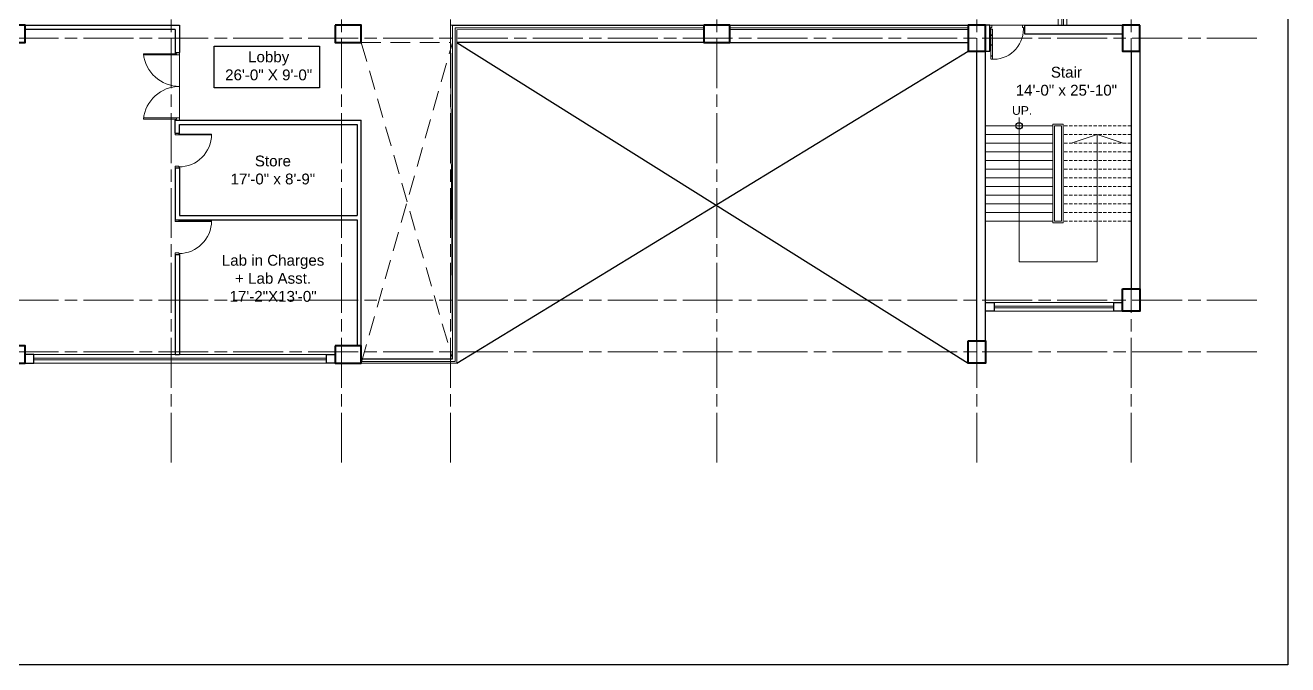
# Model space of a CAD drawing. Header units: inches. Extents: x -12 to 20935469, y -1604 to 24729220.
# Drawn here: x 20873087 to 20874543, y 24705706 to 24706443 of the extents above; entities that cross this region are included whole.
import ezdxf

# ---------------------------------------------------------------- set-up
doc = ezdxf.new("R2010")
doc.units = ezdxf.units.IN
doc.header["$LTSCALE"] = 0.03
doc.header["$MEASUREMENT"] = 0
doc.linetypes.add('ACAD_ISO08W100', pattern=[36, 24, -3, 6, -3])
doc.linetypes.add('DASHED2', pattern=[0.375, 0.25, -0.125])
for name, color, linetype, lineweight in [('column', 1, 'Continuous', 40), ('Door', 7, 'Continuous', 18), ('Dot', 253, 'Continuous', 0), ('Gas', 21, 'Continuous', 5), ('Grid Line', 252, 'Continuous', 18), ('Hatch', 253, 'Continuous', 15), ('Main Wall', 7, 'Continuous', 30), ('RAIL', 23, 'Continuous', 13), ('STAIR', 46, 'Continuous', 15), ('wind.', 150, 'Continuous', 20)]:
    doc.layers.add(name, color=color, linetype=linetype, lineweight=lineweight)
doc.layers.add('TEXT', color=7, linetype='Continuous')
doc.styles.add('2', font='swisscl.ttf')

# ---------------------------------------------------------------- blocks, each defined once
blk = doc.blocks.new('fff')
at = {"layer": 'Grid Line', "color": 252, "linetype": 'ACAD_ISO08W100', "lineweight": 9, "ltscale": 80, "true_color": 0x939598}
for p, q in [((20831844.3, 24723521.1), (20831844.3, 24724698.8)), ((20832040.8, 24723521.1), (20832040.8, 24724698.8)), ((20832166.8, 24723521.1), (20832166.8, 24724698.8)), ((20832473.8, 24723521.1), (20832473.8, 24724698.8)), ((20832773.8, 24723521.1), (20832773.8, 24724698.8)), ((20832951.8, 24723521.1), (20832951.8, 24724698.8)), ((20833096.9, 24724010.7), (20830726.1, 24724010.7)), ((20833096.9, 24723708.7), (20830726.1, 24723708.7)), ((20833096.9, 24723648.8), (20830726.1, 24723648.8))]:
    blk.add_line(p, q, dxfattribs=at)
blk = doc.blocks.new('Door_45')
at = {"layer": 'Door'}
for p, q in [((1.5, 5), (1.5, 44)), ((1.5, 40), (2.2, 40)), ((2.2, 40), (2.2, 39.5)), ((2.2, 39.5), (2.7, 39.5)), ((2.7, 39.5), (2.7, 40)), ((2.7, 40), (3.5, 40)), ((3.5, 44), (3.5, 5)), ((1.5, 25.8), (2.2, 25.8)), ((2.2, 25.8), (2.2, 25.3)), ((2.2, 25.3), (2.7, 25.3)), ((2.7, 25.8), (3.5, 25.8)), ((2.7, 25.3), (2.7, 25.8)), ((0, 0), (0, 5)), ((0, 5), (1.5, 5)), ((1.5, 12.6), (2.2, 12.6)), ((3.5, 5), (1.5, 5)), ((1.5, 5), (1.5, 3)), ((1.5, 3), (2.5, 3)), ((2.2, 12.6), (2.2, 13.1)), ((2.2, 13.1), (2.7, 13.1)), ((2.5, 3), (2.5, 0)), ((2.7, 13.1), (2.7, 12.6)), ((2.7, 12.6), (3.5, 12.6)), ((42.5, 3), (42.5, 0)), ((43.5, 3), (42.5, 3)), ((45, 5), (43.5, 5)), ((43.5, 5), (43.5, 3)), ((45, 0), (45, 5)), ((2.5, 0), (0, 0)), ((42.5, 0), (45, 0))]:
    blk.add_line(p, q, dxfattribs=at)
blk.add_arc((4.7, 5.3), 38.8, 359.6233, 94.6685, dxfattribs=at)
blk = doc.blocks.new('$D40')
at = {"layer": 'Door'}
for p, q in [((1, 4), (1, 42)), ((2, 0), (2, 42)), ((1, 5), (0, 5)), ((2, 0), (0, 0)), ((2, 4), (1, 4)), ((39, 4), (38, 4)), ((38, 4), (38, 0)), ((40, 0), (38, 0)), ((40, 5), (39, 5)), ((39, 5), (39, 4))]:
    blk.add_line(p, q, dxfattribs=at)
blk.add_arc((1, 4), 38, 0, 90, dxfattribs=at)

msp = doc.modelspace()

# ---------------------------------------------------------------- linework, layer by layer
for p, q in [((20873579.9, 24706443.2), (20873869.8, 24706443.3)), ((20873899.8, 24706443.3), (20874174.8, 24706443.3)), ((20873584.9, 24706423.3), (20874174.8, 24706053.3)), ((20873869.8, 24706423.3), (20873584.9, 24706423.3)), ((20873584.9, 24706053.3), (20874174.8, 24706413.3)), ((20873899.8, 24706423.3), (20874174.8, 24706423.3)), ((20873474.8, 24706058.3), (20873579.9, 24706058.3))]:
    msp.add_line(p, q)
msp.add_lwpolyline([(20873305.1, 24706419.1), (20873426.7, 24706419.1), (20873426.7, 24706371.2), (20873305.1, 24706371.2)], close=True)
msp.add_circle((20874233.6, 24706327.3), 3.61)
at = {"layer": 'column', "lineweight": 40, "ltscale": 20}
for points in [[(20873057.1, 24706443.3), (20873057.1, 24706423.3), (20873087.1, 24706423.3), (20873087.1, 24706443.3)], [(20873444.8, 24706443.3), (20873444.8, 24706423.3), (20873474.8, 24706423.3), (20873474.8, 24706443.3)], [(20873869.8, 24706443.3), (20873869.8, 24706423.3), (20873899.8, 24706423.3), (20873899.8, 24706443.3)], [(20874194.8, 24706443.3), (20874174.8, 24706443.3), (20874174.8, 24706413.3), (20874194.8, 24706413.3)], [(20874372.7, 24706443.3), (20874352.7, 24706443.3), (20874352.7, 24706413.3), (20874372.7, 24706413.3)], [(20874352.7, 24706139.3), (20874372.7, 24706139.3), (20874372.7, 24706113.3), (20874352.7, 24706113.3)], [(20874174.8, 24706079.3), (20874194.8, 24706079.3), (20874194.8, 24706053.3), (20874174.8, 24706053.3)], [(20873057.1, 24706073.3), (20873057.1, 24706053.3), (20873087.1, 24706053.3), (20873087.1, 24706073.3)], [(20873444.8, 24706073.3), (20873444.8, 24706053.3), (20873474.8, 24706053.3), (20873474.8, 24706073.3)]]:
    msp.add_lwpolyline(points, close=True, dxfattribs=at)
at = {"layer": 'Defpoints'}
msp.add_lwpolyline([(20872104.6, 24707164.1), (20874543.5, 24707164.1), (20874543.5, 24705705.5), (20872104.6, 24705705.5)], close=True, dxfattribs=at)
at = {"layer": 'Door'}
for p, q in [((20873261.4, 24706410.5), (20873223.5, 24706410.5)), ((20873260.1, 24706410.5), (20873260.1, 24706411.8)), ((20873261.4, 24706409.2), (20873261.4, 24706410.5)), ((20873265.1, 24706409.2), (20873265.1, 24706411.8)), ((20873265.1, 24706409.2), (20873223.5, 24706409.2)), ((20873265.1, 24706336.4), (20873223.5, 24706336.4)), ((20873261.4, 24706335.1), (20873223.5, 24706335.1)), ((20873260.1, 24706335.1), (20873260.1, 24706333.8)), ((20873261.4, 24706336.4), (20873261.4, 24706335.1)), ((20873265.1, 24706336.4), (20873265.1, 24706333.8))]:
    msp.add_line(p, q, dxfattribs=at)
for centre, start, end in [((20873265.5, 24706415), 186.2217, 269.4094), ((20873265.5, 24706330.5), 90.5906, 173.7783)]:
    msp.add_arc(centre, 42.3, start, end, dxfattribs=at)
at = {"layer": 'Dot', "color": 0, "linetype": 'DASHED2', "lineweight": 20, "ltscale": 3000}
for p, q in [((20873474.8, 24706423.3), (20873579.9, 24706058.3)), ((20873474.8, 24706423.3), (20873577.8, 24706423.3)), ((20873474.8, 24706053.3), (20873579.9, 24706423.1))]:
    msp.add_line(p, q, dxfattribs=at)
at = {"layer": 'Gas', "color": 0, "lineweight": 5}
for points in [[(20874272.6, 24706329.3), (20874284.6, 24706329.3), (20874284.6, 24706215.3), (20874272.6, 24706215.3)], [(20874274.6, 24706327.3), (20874282.6, 24706327.3), (20874282.6, 24706217.3), (20874274.6, 24706217.3)]]:
    msp.add_lwpolyline(points, close=True, dxfattribs=at)
at = {"layer": 'Hatch', "lineweight": 0}
msp.add_lwpolyline([(20874278.6, 24706563.4), (20873444.8, 24706563.4), (20873444.8, 24706878.2), (20873265.1, 24706878.4), (20873265.1, 24706563.3), (20872443.1, 24706563.5), (20872443.1, 24706443.4), (20873265.1, 24706443.4), (20873265.1, 24706333.8), (20873474.8, 24706333.8), (20873474.8, 24706073.3), (20873474.8, 24706058.4), (20873476.2, 24706058.4), (20873579.9, 24706058.4), (20873577.6, 24706443.4), (20874278.6, 24706443.4)], close=True, dxfattribs=at)
at = {"layer": 'Main Wall', "lineweight": 30}
for p, q in [((20873087.1, 24706443.3), (20873265.1, 24706443.3)), ((20873265.1, 24706443.3), (20873265.1, 24706411.8)), ((20874184.8, 24706443.3), (20874194.8, 24706443.3)), ((20874199.8, 24706443.3), (20874194.8, 24706443.3)), ((20874199.8, 24706413.3), (20874199.8, 24706443.3)), ((20874239.8, 24706443.3), (20874352.7, 24706443.3)), ((20874239.8, 24706443.3), (20874239.8, 24706433.3)), ((20873260.1, 24706438.3), (20873087.1, 24706438.3)), ((20873260.1, 24706438.3), (20873260.1, 24706411.8)), ((20874239.8, 24706433.3), (20874352.7, 24706433.3)), ((20873260.1, 24706411.8), (20873265.1, 24706411.8)), ((20874184.8, 24706079.3), (20874184.8, 24706413.3)), ((20874194.8, 24706079.3), (20874194.8, 24706413.3)), ((20874194.8, 24706413.3), (20874199.8, 24706413.3)), ((20874362.7, 24706413.3), (20874362.7, 24706139.3)), ((20874372.7, 24706413.3), (20874372.7, 24706139.3)), ((20873260.1, 24706333.8), (20873474.8, 24706333.8)), ((20873260.1, 24706318.8), (20873260.1, 24706333.8)), ((20873265.1, 24706328.8), (20873469.9, 24706328.8)), ((20873265.1, 24706318.8), (20873265.1, 24706328.8)), ((20873469.9, 24706328.8), (20873469.9, 24706223.9)), ((20873474.8, 24706073.3), (20873474.8, 24706333.8)), ((20873260.1, 24706318.8), (20873265.1, 24706318.8)), ((20873260.1, 24706278.8), (20873265.1, 24706278.8)), ((20873260.1, 24706278.8), (20873260.1, 24706218.9)), ((20873265.1, 24706278.8), (20873265.1, 24706223.9)), ((20873260.1, 24706223.9), (20873260.1, 24706218.9)), ((20873265.1, 24706223.9), (20873469.9, 24706223.9)), ((20873474.8, 24706218.9), (20873474.8, 24706223.9)), ((20873260.1, 24706218.9), (20873469.9, 24706218.9)), ((20873469.9, 24706218.9), (20873469.9, 24706073.3)), ((20873260.1, 24706178.9), (20873265.1, 24706178.9)), ((20873260.1, 24706178.9), (20873260.1, 24706063.3)), ((20873265.1, 24706178.9), (20873265.1, 24706063.3)), ((20874204.8, 24706123.4), (20874204.8, 24706113.4)), ((20873260.1, 24706063.3), (20873265.1, 24706063.3))]:
    msp.add_line(p, q, dxfattribs=at)
for points in [[(20874204.8, 24706113.4), (20874194.8, 24706113.4), (20874194.8, 24706123.4), (20874204.8, 24706123.4)], [(20874352.7, 24706113.4), (20874342.7, 24706113.4), (20874342.7, 24706123.4), (20874352.7, 24706123.4)], [(20873087.1, 24706053.3), (20873097.1, 24706053.3), (20873097.1, 24706063.3), (20873087.1, 24706063.3)], [(20873444.8, 24706053.3), (20873434.8, 24706053.3), (20873434.8, 24706063.3), (20873444.8, 24706063.3)]]:
    msp.add_lwpolyline(points, dxfattribs=at)
at = {"layer": 'RAIL', "lineweight": 9}
for p, q in [((20874233.6, 24706337), (20874233.6, 24706170.3)), ((20874293.6, 24706307.3), (20874323.6, 24706317.3)), ((20874323.6, 24706170.3), (20874323.6, 24706317.3)), ((20874323.6, 24706317.3), (20874353.6, 24706307.3)), ((20874194.6, 24706307.3), (20874272.6, 24706307.3)), ((20874233.6, 24706170.3), (20874323.6, 24706170.3))]:
    msp.add_line(p, q, dxfattribs=at)
at = {"layer": 'STAIR', "color": 32, "lineweight": 5}
for p, q in [((20874272.6, 24706327.3), (20874194.6, 24706327.3)), ((20874272.6, 24706317.3), (20874194.6, 24706317.3)), ((20874254.6, 24706307.3), (20874194.6, 24706307.3)), ((20874272.6, 24706297.3), (20874194.6, 24706297.3)), ((20874272.6, 24706287.3), (20874194.6, 24706287.3)), ((20874272.6, 24706277.3), (20874194.6, 24706277.3)), ((20874272.6, 24706267.3), (20874194.6, 24706267.3)), ((20874272.6, 24706257.3), (20874194.6, 24706257.3)), ((20874272.6, 24706247.3), (20874194.6, 24706247.3)), ((20874272.6, 24706237.3), (20874194.6, 24706237.3)), ((20874272.6, 24706227.3), (20874194.6, 24706227.3)), ((20874272.6, 24706217.3), (20874194.6, 24706217.3))]:
    msp.add_line(p, q, dxfattribs=at)
at = {"layer": 'STAIR', "color": 32, "linetype": 'DASHED2', "lineweight": 5, "ltscale": 500}
for p, q in [((20874362.6, 24706327.3), (20874284.6, 24706327.3)), ((20874362.6, 24706317.3), (20874284.6, 24706317.3)), ((20874362.6, 24706307.3), (20874284.6, 24706307.3)), ((20874362.6, 24706297.3), (20874284.6, 24706297.3)), ((20874362.6, 24706287.3), (20874284.6, 24706287.3)), ((20874362.6, 24706277.3), (20874284.6, 24706277.3)), ((20874362.6, 24706267.3), (20874284.6, 24706267.3)), ((20874362.6, 24706257.3), (20874284.6, 24706257.3)), ((20874362.6, 24706247.3), (20874284.6, 24706247.3)), ((20874362.6, 24706237.3), (20874284.6, 24706237.3)), ((20874362.6, 24706227.3), (20874284.6, 24706227.3)), ((20874362.6, 24706217.3), (20874284.6, 24706217.3))]:
    msp.add_line(p, q, dxfattribs=at)
at = {"layer": 'wind.'}
for p, q in [((20874278.8, 24706443.3), (20874278.8, 24706563.5)), ((20874282.8, 24706443.3), (20874282.8, 24706563.5)), ((20874284.8, 24706443.3), (20874284.8, 24706563.5)), ((20874288.8, 24706443.3), (20874288.8, 24706563.5)), ((20873434.8, 24706063.3), (20873097.1, 24706063.3)), ((20873434.8, 24706059.3), (20873097.1, 24706059.3)), ((20873434.8, 24706057.3), (20873097.1, 24706057.3)), ((20873434.8, 24706053.3), (20873097.1, 24706053.3))]:
    msp.add_line(p, q, dxfattribs=at)
at = {"layer": 'wind.', "lineweight": 5}
for p, q in [((20873579.9, 24706443.2), (20873579.9, 24706058.3)), ((20873582.9, 24706440.2), (20873869.8, 24706440.2)), ((20873582.9, 24706440.2), (20873582.9, 24706055.3)), ((20873899.8, 24706440.2), (20874174.8, 24706440.2)), ((20873584.9, 24706438.2), (20873869.8, 24706438.3)), ((20873584.9, 24706438.2), (20873584.9, 24706053.3)), ((20873899.8, 24706438.3), (20874174.8, 24706438.3)), ((20874342.7, 24706123.4), (20874204.8, 24706123.4)), ((20874342.7, 24706119.4), (20874204.8, 24706119.4)), ((20874342.7, 24706117.4), (20874204.8, 24706117.4)), ((20874342.7, 24706113.4), (20874204.8, 24706113.4)), ((20873474.8, 24706055.3), (20873582.9, 24706055.3)), ((20873474.8, 24706053.3), (20873584.9, 24706053.3))]:
    msp.add_line(p, q, dxfattribs=at)

# ---------------------------------------------------------------- block references
at = {"layer": 'Door', "color": 250, "ltscale": 20, "xscale": -0.8888888888759539, "yscale": 0.8888888888759539, "zscale": 0.8888888888759539, "rotation": 180}
msp.add_blockref('Door_45', (20874199.8, 24706443.3), dxfattribs=at)
at = {"layer": 'Hatch', "lineweight": 0}
msp.add_blockref('fff', (41411, -17582.4), dxfattribs=at)
at = {"layer": 'Main Wall', "rotation": 270}
for p in [(20873260.1, 24706318.8), (20873260.1, 24706218.9)]:
    msp.add_blockref('$D40', p, dxfattribs=at)

# ---------------------------------------------------------------- texts
at = {"layer": 'TEXT', "color": 30, "lineweight": 5, "ltscale": 20, "attachment_point": 2, "style": '2'}
for s, width, gutter_width, insert, char_height in [('\\pxsm1,qc;{\\fArial|b0|i0|c0|p34;\\C0;Lobby\\P26\'-0" X 9\'-0" }', 146.388, 0.75, (20873367.9, 24706413.1), 12.476), ('\\pxsm1;{\\fArial|b0|i0|c0|p34;\\C0;Stair\\P14\'-0" x 25\'-10"  }', 135.652, 0.282, (20874288.1, 24706395.4), 12.476), ('{\\fArial|b0|i0|c0|p34;\\C0;UP.}', 104.76, 0.5, (20874237.1, 24706350), 10), ('\\pxsm1;{\\fArial|b0|i0|c0|p34;\\C0;Store\\P17\'-0" x 8\'-9" }', 128.184, 0.75, (20873372.8, 24706293), 12.476), ('{\\fArial|b0|i0|c0|p34;\\C0;Lab in Charges + Lab Asst. \\P17\'-2"X13\'-0"}', 122.533, 0.5, (20873373, 24706178.4), 12.476)]:
    msp.add_mtext_dynamic_manual_height_columns(s, width=width, gutter_width=gutter_width, heights=[0], dxfattribs=dict(at, insert=insert, char_height=char_height))

doc.saveas('drawing.dxf')
